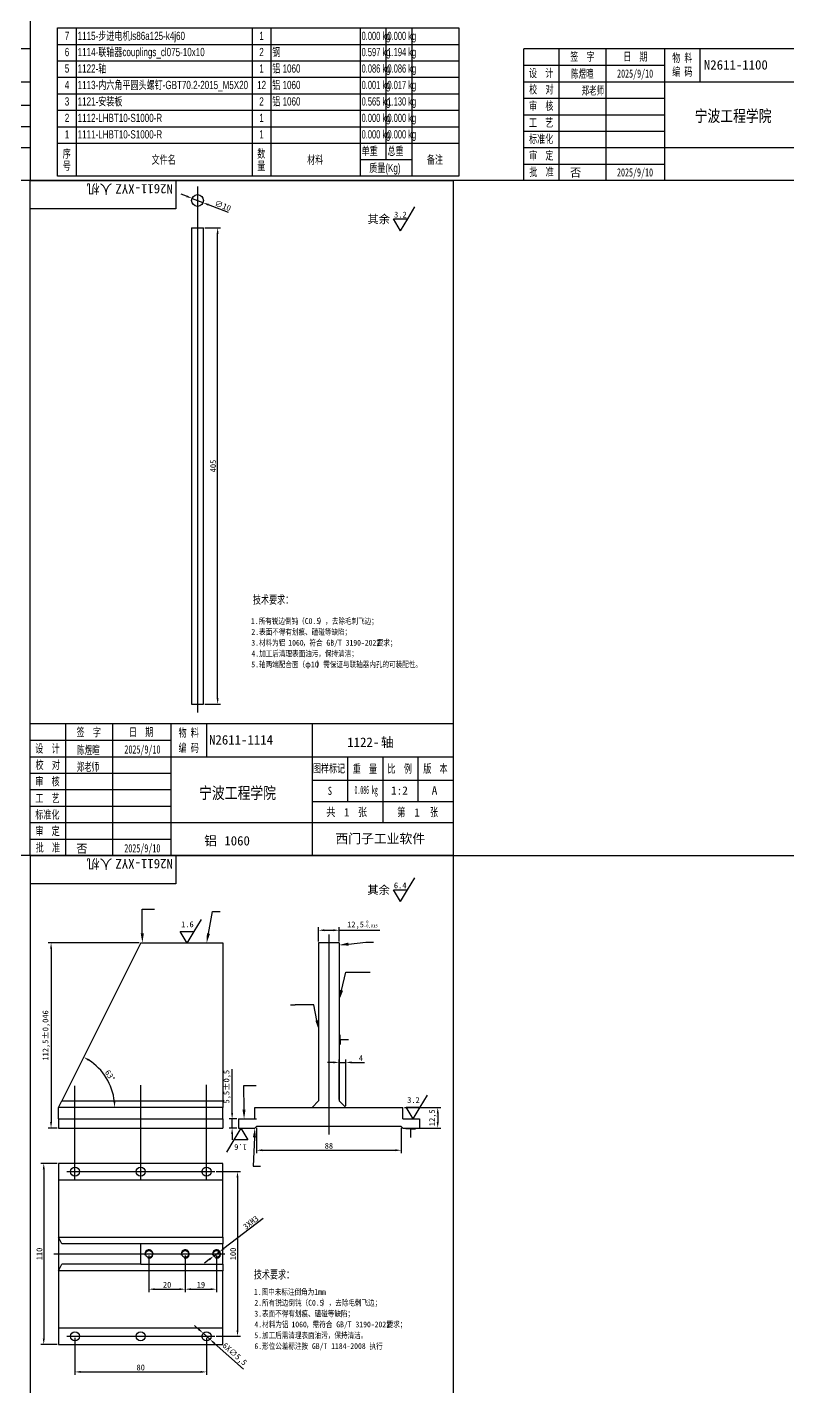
# Model space of a CAD drawing. Header units: millimetres. Extents: x 0 to 6044, y -1712 to 410.
# Drawn here: x 973 to 1296, y -503 to 75 of the extents above; entities that cross this region are included whole.
import ezdxf
from ezdxf import colors
from ezdxf.entities.mleader import LeaderData, LeaderLine
from ezdxf.enums import TextEntityAlignment as Align
from ezdxf.lldxf.tags import DXFTag
from ezdxf.math import Vec2, Vec3

# ---------------------------------------------------------------- set-up
doc = ezdxf.new("R2010")
doc.units = ezdxf.units.MM
for name, color, linetype in [('1121-安装板', 7, 'Continuous'), ('1122-轴', 7, 'Continuous'), ('Default', 7, 'Continuous'), ('图框', 7, 'Continuous')]:
    doc.layers.add(name, color=color, linetype=linetype)
doc.styles.add('MtXpl_', font='SimSun.ttf')
doc.styles.add('MtXpl__1', font='')
doc.styles.add('SEACAD_Arial', font='arial.ttf')
doc.styles.get('MtXpl__1').set_extended_font_data('SimSun', bold=True)
tags = doc.linetypes.add('CENTER2', pattern=[28.575, 19.05, -3.175, 3.175, -3.175]).pattern_tags.tags
tags[10:11] = [DXFTag(74, 4), DXFTag(75, 0), DXFTag(340, '0'), DXFTag(46, 0.0), DXFTag(50, 0.0), DXFTag(44, 0.0), DXFTag(45, 0.0)]
tags[8:9] = [DXFTag(74, 4), DXFTag(75, 0), DXFTag(340, '0'), DXFTag(46, 0.0), DXFTag(50, 0.0), DXFTag(44, 0.0), DXFTag(45, 0.0)]
tags[6:7] = [DXFTag(74, 4), DXFTag(75, 0), DXFTag(340, '0'), DXFTag(46, 0.0), DXFTag(50, 0.0), DXFTag(44, 0.0), DXFTag(45, 0.0)]
tags[4:5] = [DXFTag(74, 4), DXFTag(75, 0), DXFTag(340, '0'), DXFTag(46, 0.0), DXFTag(50, 0.0), DXFTag(44, 0.0), DXFTag(45, 0.0)]
doc.dimstyles.new('ISO-25', dxfattribs={"dimtxt": 2.5, "dimasz": 2.5, "dimexe": 1.25, "dimexo": 0.625, "dimtad": 1, "dimtxsty": 'Standard', "dimcen": 2.5, "dimadec": 0, "dimazin": 0, "dimtfac": 1, "dimtmove": 0, "dimatfit": 3, "dimfxl": 1, "dimarcsym": 0})

# ---------------------------------------------------------------- blocks, each defined once
blk = doc.blocks.new('_DOT')
at = {"color": 0}
blk.add_line((0, 0), (-1, 0), dxfattribs=at)
at = {"color": 0, "const_width": 0.333}
blk.add_lwpolyline([(-0.1665, 0, 1), (0.1665, 0, 1)], format="xyb", close=True, dxfattribs=at)
blk = doc.blocks.new('*D90')
at = {"color": 0, "lineweight": -2, "transparency": 16777216}
for p, q in [((1024.51, -447.05), (1024.51, -462.66)), ((1039.96, -447.05), (1039.96, -462.66)), ((1027.01, -461.41), (1037.46, -461.41))]:
    blk.add_line(p, q, dxfattribs=at)
at = {"color": 0, "transparency": 16777216}
for points in [[(1027.01, -461), (1027.01, -461.83), (1024.51, -461.41)], [(1037.46, -461), (1037.46, -461.83), (1039.96, -461.41)]]:
    blk.add_solid(points, dxfattribs=at)
at = {"layer": 'Defpoints', "color": 0, "transparency": 16777216}
for p in [(1024.51, -446.42), (1039.96, -446.42), (1039.96, -461.41)]:
    blk.add_point(p, dxfattribs=at)
at = {"color": 0, "transparency": 16777216, "insert": (1032.24, -459.54), "char_height": 2.5, "attachment_point": 5}
blk.add_mtext('20', dxfattribs=at)
blk = doc.blocks.new('*D91')
at = {"color": 0, "lineweight": -2, "transparency": 16777216}
for p, q in [((1039.96, -447.05), (1039.96, -462.66)), ((1053.29, -447.05), (1053.29, -462.66)), ((1042.46, -461.41), (1050.79, -461.41))]:
    blk.add_line(p, q, dxfattribs=at)
at = {"color": 0, "transparency": 16777216}
for points in [[(1042.46, -461), (1042.46, -461.83), (1039.96, -461.41)], [(1050.79, -461), (1050.79, -461.83), (1053.29, -461.41)]]:
    blk.add_solid(points, dxfattribs=at)
at = {"layer": 'Defpoints', "color": 0, "transparency": 16777216}
for p in [(1039.96, -446.42), (1053.29, -446.42), (1053.29, -461.41)]:
    blk.add_point(p, dxfattribs=at)
at = {"color": 0, "transparency": 16777216, "insert": (1046.63, -459.54), "char_height": 2.5, "attachment_point": 5}
blk.add_mtext('19', dxfattribs=at)

msp = doc.modelspace()

# ---------------------------------------------------------------- linework, layer by layer
at = {"color": 7, "linetype": 'Continuous'}
for p, q in [((993.559, 74.895), (993.559, 67.895)), ((1068.382, 74.895), (1068.382, 67.895)), ((1076.382, 74.895), (1076.382, 67.895)), ((1114.382, 74.895), (1114.382, 67.895)), ((1125.382, 74.895), (1125.382, 67.895)), ((1136.382, 74.895), (1136.382, 67.895)), ((985.559, 67.895), (1156.382, 67.895)), ((993.559, 67.895), (993.559, 60.895)), ((1068.382, 67.895), (1068.382, 60.895)), ((1076.382, 67.895), (1076.382, 60.895)), ((1114.382, 67.895), (1114.382, 60.895)), ((1125.382, 67.895), (1125.382, 60.895)), ((1136.382, 67.895), (1136.382, 60.895)), ((985.559, 60.895), (1156.382, 60.895)), ((993.559, 60.895), (993.559, 53.895)), ((1068.382, 60.895), (1068.382, 53.895)), ((1076.382, 60.895), (1076.382, 53.895)), ((1114.382, 60.895), (1114.382, 53.895)), ((1125.382, 60.895), (1125.382, 53.895)), ((1136.382, 60.895), (1136.382, 53.895)), ((985.559, 53.895), (1156.382, 53.895)), ((993.559, 53.895), (993.559, 46.895)), ((1068.382, 53.895), (1068.382, 46.895)), ((1076.382, 53.895), (1076.382, 46.895)), ((1114.382, 53.895), (1114.382, 46.895)), ((1125.382, 53.895), (1125.382, 46.895)), ((1136.382, 53.895), (1136.382, 46.895)), ((985.559, 46.895), (1156.382, 46.895)), ((993.559, 46.895), (993.559, 39.895)), ((1068.382, 46.895), (1068.382, 39.895)), ((1076.382, 46.895), (1076.382, 39.895)), ((1114.382, 46.895), (1114.382, 39.895)), ((1125.382, 46.895), (1125.382, 39.895)), ((1136.382, 46.895), (1136.382, 39.895)), ((985.559, 39.895), (1156.382, 39.895)), ((993.559, 39.895), (993.559, 32.895)), ((1068.382, 39.895), (1068.382, 32.895)), ((1076.382, 39.895), (1076.382, 32.895)), ((1114.382, 39.895), (1114.382, 32.895)), ((1125.382, 39.895), (1125.382, 32.895)), ((1136.382, 39.895), (1136.382, 32.895)), ((985.559, 32.895), (1156.382, 32.895)), ((993.559, 32.895), (993.559, 25.895)), ((1068.382, 32.895), (1068.382, 25.895)), ((1076.382, 32.895), (1076.382, 25.895)), ((1114.382, 32.895), (1114.382, 25.895)), ((1125.382, 32.895), (1125.382, 25.895)), ((1136.382, 32.895), (1136.382, 25.895)), ((985.559, 25.895), (1156.382, 25.895)), ((993.559, 25.895), (993.559, 18.895)), ((1068.382, 25.895), (1068.382, 18.895)), ((1076.382, 25.895), (1076.382, 18.895)), ((1114.382, 25.895), (1114.382, 18.895)), ((1125.382, 25.895), (1125.382, 18.895)), ((1136.382, 25.895), (1136.382, 18.895)), ((993.559, 18.895), (993.559, 11.895)), ((1068.382, 18.895), (1068.382, 11.895)), ((1076.382, 18.895), (1076.382, 11.895)), ((1114.382, 18.895), (1125.382, 18.895)), ((1114.382, 18.895), (1114.382, 11.895)), ((1125.382, 18.895), (1136.382, 18.895)), ((1136.382, 18.895), (1136.382, 11.895))]:
    msp.add_line(p, q, dxfattribs=at)
at = {"color": 4}
for p, q in [((1040.531, 3.335), (1038.203, 4.246)), ((1042.859, 2.425), (1047.516, 0.604)), ((1058.381, -3.646), (1049.844, -0.307)), ((1134.634, -6.326), (1137.721, -1.181)), ((1048.313, -10.128), (1054.991, -10.128)), ((1128.634, -6.326), (1134.634, -6.326)), ((1131.634, -11.326), (1128.634, -6.326)), ((1131.634, -11.326), (1134.634, -6.326)), ((1053.741, -210.128), (1053.741, -12.628)), ((1048.313, -212.628), (1054.991, -212.628)), ((1134.549, -291.567), (1137.636, -286.422)), ((1128.549, -291.567), (1134.549, -291.567)), ((1131.549, -296.567), (1128.549, -291.567)), ((1131.549, -296.567), (1134.549, -291.567)), ((1043.753, -309.312), (1046.84, -304.167)), ((1037.753, -309.312), (1043.753, -309.312)), ((1040.753, -314.312), (1037.753, -309.312)), ((1040.753, -314.312), (1043.753, -309.312)), ((1096.719, -313.508), (1096.719, -307.533)), ((1099.219, -308.783), (1102.969, -308.783)), ((1105.469, -313.508), (1105.469, -307.533)), ((1105.469, -308.783), (1122.761, -308.783)), ((1020.389, -314.133), (981.616, -314.133)), ((982.866, -316.633), (982.866, -390.383)), ((1105.469, -380.708), (1105.469, -363.73)), ((1108.269, -383.508), (1108.269, -363.73)), ((1059.898, -386.533), (1059.898, -367.783)), ((1102.969, -364.98), (1100.469, -364.98)), ((1105.469, -364.98), (1108.269, -364.98)), ((1110.769, -364.98), (1116.186, -364.98)), ((1139.943, -384.03), (1143.03, -378.886)), ((1133.219, -384.133), (1148.663, -384.133)), ((1133.943, -384.03), (1139.943, -384.03)), ((1136.943, -389.03), (1133.943, -384.03)), ((1136.943, -389.03), (1139.943, -384.03)), ((1147.413, -386.633), (1147.413, -390.383)), ((985.389, -392.883), (981.616, -392.883)), ((1061.969, -389.033), (1058.648, -389.033)), ((1061.969, -392.883), (1058.648, -392.883)), ((1059.898, -392.883), (1059.898, -389.033)), ((1063.607, -392.939), (1060.607, -397.939)), ((1063.607, -392.939), (1066.607, -397.939)), ((1070.294, -392.808), (1070.294, -403.578)), ((1131.894, -392.808), (1131.894, -403.578)), ((1133.219, -392.883), (1148.663, -392.883)), ((1060.607, -397.939), (1057.52, -403.084)), ((1059.898, -395.383), (1059.898, -397.883)), ((1066.607, -397.939), (1060.607, -397.939)), ((1072.794, -402.328), (1129.394, -402.328)), ((985.389, -407.925), (978.505, -407.925)), ((979.755, -410.425), (979.755, -482.425)), ((1053.139, -411.425), (1063.458, -411.425)), ((1062.208, -413.925), (1062.208, -478.925)), ((1073.14, -431.411), (1056.441, -444.044)), ((1050.145, -448.806), (1048.152, -450.314)), ((1052.139, -447.298), (1054.447, -445.552)), ((1045.713, -478.479), (1043.847, -476.815)), ((985.389, -484.925), (978.505, -484.925)), ((993.014, -482.05), (993.014, -497.828)), ((1047.578, -480.143), (1050.451, -482.706)), ((1049.014, -482.05), (1049.014, -497.828)), ((1064.753, -495.466), (1052.316, -484.371)), ((1053.139, -481.425), (1063.458, -481.425)), ((995.514, -496.578), (1046.514, -496.578))]:
    msp.add_line(p, q, dxfattribs=at)
for p, q in [((974, -277), (25, -277)), ((974, -277), (974, -564)), ((974, -277), (1154, -277)), ((1154, -277), (1364, -277))]:
    msp.add_line(p, q)
at = {"color": 3, "linetype": 'ByBlock', "lineweight": -2}
for p, q in [((1021.601, -299.834), (1026.923, -299.834)), ((1051.55, -300.787), (1054.773, -300.787)), ((1116.816, -313.874), (1120.039, -313.874)), ((1108.244, -326.582), (1118.663, -326.582)), ((1094.752, -340.515), (1086.752, -340.515)), ((1064.891, -374.734), (1070.212, -374.734)), ((1068.815, -409.048), (1072.038, -409.048))]:
    msp.add_line(p, q, dxfattribs=at)
at = {"color": 3}
for p, q in [((1105.848, -355.302), (1105.848, -353.302)), ((1105.848, -355.302), (1109.457, -355.302)), ((1105.848, -355.302), (1105.848, -357.302)), ((1135.881, -393.281), (1133.881, -393.281)), ((1135.881, -393.281), (1135.881, -396.889)), ((1135.881, -393.281), (1137.881, -393.281))]:
    msp.add_line(p, q, dxfattribs=at)
at = {"linetype": 'ByBlock', "lineweight": -2}
msp.add_line((1062.594, -389.033), (1070.225, -389.033), dxfattribs=at)
at = {"color": 7, "linetype": 'Continuous'}
msp.add_lwpolyline([(985.559, 11.895), (985.559, 74.895), (1156.382, 74.895), (1156.382, 11.895), (985.559, 11.895)], dxfattribs=at)
at = {"color": 3, "linetype": 'ByBlock', "lineweight": -2}
for points in [[(1021.681, -310.133), (1021.601, -299.834)], [(1049.82, -310.199), (1051.55, -300.787)], [(1109.446, -314.659), (1116.816, -313.874)], [(1084.752, -340.515), (1086.752, -340.515)], [(1095.983, -347.095), (1094.752, -340.515)], [(1064.97, -385.033), (1064.891, -374.734)], [(1069.401, -396.878), (1068.815, -409.048)]]:
    msp.add_lwpolyline(points, dxfattribs=at)
at = {"linetype": 'ByBlock', "lineweight": -2}
for points in [[(1106.479, -334.33), (1108.244, -326.582)], [(1062.594, -389.033), (1062.594, -389.033)]]:
    msp.add_lwpolyline(points, dxfattribs=at)
at = {"color": 4}
msp.add_arc((986.014, -384.133), 23.931, 5.988168, 57.446781, dxfattribs=at)
for points in [[(1040.683, 3.723), (1040.379, 2.947), (1042.859, 2.425)], [(1049.996, 0.081), (1049.692, -0.695), (1047.516, 0.604)], [(1053.324, -12.628), (1054.157, -12.628), (1053.741, -10.128)], [(1053.324, -210.128), (1054.157, -210.128), (1053.741, -212.628)], [(1099.219, -308.367), (1099.219, -309.2), (1096.719, -308.783)], [(1102.969, -308.367), (1102.969, -309.2), (1105.469, -308.783)], [(982.449, -316.633), (983.283, -316.633), (982.866, -314.133)], [(998.686, -364.324), (999.097, -363.599), (996.717, -362.728)], [(1102.969, -364.563), (1102.969, -365.397), (1105.469, -364.98)], [(1110.769, -364.563), (1110.769, -365.397), (1108.269, -364.98)], [(1010.231, -381.615), (1009.399, -381.658), (1009.946, -384.133)], [(1059.482, -386.533), (1060.315, -386.533), (1059.898, -389.033)], [(1146.996, -386.633), (1147.829, -386.633), (1147.413, -384.133)], [(982.449, -390.383), (983.283, -390.383), (982.866, -392.883)], [(1059.482, -395.383), (1060.315, -395.383), (1059.898, -392.883)], [(1146.996, -390.383), (1147.829, -390.383), (1147.413, -392.883)], [(1072.794, -401.912), (1072.794, -402.745), (1070.294, -402.328)], [(1129.394, -401.912), (1129.394, -402.745), (1131.894, -402.328)], [(979.339, -410.425), (980.172, -410.425), (979.755, -407.925)], [(1061.791, -413.925), (1062.625, -413.925), (1062.208, -411.425)], [(1056.189, -443.711), (1056.692, -444.376), (1054.447, -445.552)], [(1049.894, -448.474), (1050.397, -449.138), (1052.139, -447.298)], [(1045.99, -478.168), (1045.435, -478.79), (1047.578, -480.143)], [(1061.791, -478.925), (1062.625, -478.925), (1062.208, -481.425)], [(979.339, -482.425), (980.172, -482.425), (979.755, -484.925)], [(1052.594, -484.06), (1052.039, -484.681), (1050.451, -482.706)], [(995.514, -496.161), (995.514, -496.995), (993.014, -496.578)], [(1046.514, -496.161), (1046.514, -496.995), (1049.014, -496.578)]]:
    msp.add_solid(points, dxfattribs=at)
at = {"color": 3}
for points in [[(1022.348, -310.128), (1021.712, -314.133), (1021.014, -310.138)], [(1050.475, -310.32), (1049.096, -314.133), (1049.164, -310.078)], [(1109.517, -315.322), (1105.469, -315.083), (1109.376, -313.996)], [(1107.129, -334.478), (1105.591, -338.23), (1105.829, -334.182)], [(1096.638, -346.973), (1096.719, -351.027), (1095.328, -347.218)], [(1065.637, -385.028), (1065.001, -389.033), (1064.304, -385.038)], [(1068.736, -396.846), (1069.594, -392.883), (1070.067, -396.91)]]:
    msp.add_solid(points, dxfattribs=at)
at = {"layer": '1121-安装板', "color": 7, "linetype": 'Continuous'}
for p, q in [((1021.014, -314.133), (987.414, -381.333)), ((1021.014, -314.133), (1056.014, -314.133)), ((1056.014, -314.133), (1056.014, -381.333)), ((1105.469, -314.133), (1096.719, -314.133)), ((1096.719, -314.133), (1096.719, -381.333)), ((1105.469, -314.133), (1105.469, -381.333)), ((986.014, -384.133), (987.414, -381.333)), ((987.414, -381.333), (1056.014, -381.333)), ((1056.014, -381.333), (1056.014, -384.133)), ((1096.719, -381.333), (1093.919, -384.133)), ((1108.269, -384.133), (1105.469, -381.333)), ((986.014, -389.033), (986.014, -384.133)), ((1056.014, -384.133), (986.014, -384.133)), ((1056.014, -389.033), (1056.014, -384.133)), ((1069.594, -384.133), (1093.919, -384.133)), ((1069.594, -389.033), (1069.594, -384.133)), ((1093.919, -384.133), (1108.269, -384.133)), ((1108.269, -384.133), (1132.594, -384.133)), ((1132.594, -389.033), (1132.594, -384.133)), ((986.014, -389.033), (986.014, -392.883)), ((986.014, -389.033), (1056.014, -389.033)), ((986.014, -392.883), (1056.014, -392.883)), ((1056.014, -389.033), (1056.014, -392.883)), ((1062.594, -389.033), (1062.594, -392.883)), ((1062.594, -389.033), (1069.594, -389.033)), ((1062.594, -392.883), (1069.594, -392.883)), ((1069.594, -392.883), (1070.294, -392.183)), ((1131.894, -392.183), (1070.294, -392.183)), ((1131.894, -392.183), (1132.594, -392.883)), ((1132.594, -389.033), (1139.594, -389.033)), ((1132.594, -392.883), (1139.594, -392.883)), ((1139.594, -389.033), (1139.594, -392.883)), ((1056.014, -407.925), (986.014, -407.925)), ((986.014, -407.925), (986.014, -414.925)), ((1056.014, -414.925), (1056.014, -407.925)), ((986.014, -414.925), (986.014, -439.25)), ((986.014, -414.925), (1056.014, -414.925)), ((1056.014, -439.25), (1056.014, -414.925)), ((986.014, -439.25), (986.014, -453.6)), ((986.014, -439.25), (1056.014, -439.25)), ((987.414, -442.05), (986.014, -439.25)), ((1056.014, -439.25), (1056.014, -442.05)), ((1021.014, -442.05), (987.414, -442.05)), ((1056.014, -442.05), (1021.014, -442.05)), ((1021.014, -450.8), (1021.014, -442.05)), ((1056.014, -450.8), (1056.014, -442.05)), ((986.014, -453.6), (987.414, -450.8)), ((1021.014, -450.8), (987.414, -450.8)), ((1021.014, -450.8), (1056.014, -450.8)), ((1056.014, -450.8), (1056.014, -453.6)), ((986.014, -453.6), (986.014, -477.925)), ((1056.014, -453.6), (986.014, -453.6)), ((1056.014, -477.925), (1056.014, -453.6)), ((986.014, -477.925), (986.014, -484.925)), ((1056.014, -477.925), (986.014, -477.925)), ((1056.014, -484.925), (1056.014, -477.925)), ((986.014, -484.925), (1056.014, -484.925))]:
    msp.add_line(p, q, dxfattribs=at)
for centre, radius in [((993.014, -411.425), 1.925), ((1021.014, -411.425), 1.925), ((1049.014, -411.425), 1.925), ((1024.514, -446.425), 1.447), ((1039.961, -446.425), 1.447), ((1053.293, -446.425), 1.447), ((993.014, -481.425), 1.925), ((1021.014, -481.425), 1.925), ((1049.014, -481.425), 1.925)]:
    msp.add_circle(centre, radius, dxfattribs=at)
for centre in [(1024.514, -446.425), (1039.961, -446.425), (1053.293, -446.425)]:
    msp.add_arc(centre, 1.75, 255, 195, dxfattribs=at)
at = {"layer": '1122-轴', "color": 7, "linetype": 'Continuous'}
for p, q in [((1042.688, -10.128), (1047.688, -10.128)), ((1042.688, -10.128), (1042.688, -212.628)), ((1047.688, -212.628), (1047.688, -10.128)), ((1042.688, -212.628), (1047.688, -212.628))]:
    msp.add_line(p, q, dxfattribs=at)
msp.add_circle((1045.188, 1.514), 2.5, dxfattribs=at)
at = {"layer": 'Default', "color": 7, "linetype": 'Continuous'}
for p, q in [((1199, 66), (1199, 10)), ((1219, 66), (1219, 10)), ((1259, 66), (1259, 52)), ((1184, 59), (1244, 59)), ((794, 52), (974, 52)), ((1184, 52), (1364, 52)), ((1184, 45), (1244, 45)), ((914, 33.003), (974, 33.003)), ((989, -221), (989, -277)), ((1009, -221), (1009, -277)), ((1049, -221), (1049, -235)), ((974, -228), (1034, -228)), ((974, -235), (1154, -235)), ((1124, -234.997), (1124, -263)), ((974, -242), (1034, -242)), ((1094, -253.997), (1154, -253.997))]:
    msp.add_line(p, q, dxfattribs=at)
at = {"layer": 'Default', "color": 7, "linetype": 'CENTER2'}
for p, q in [((1045.188, 7.514), (1045.188, -216.128)), ((1101.094, -310.633), (1101.094, -395.683)), ((993.014, -414.925), (993.014, -374.947)), ((1021.014, -414.925), (1021.014, -374.706)), ((1049.014, -414.925), (1049.014, -374.546)), ((989.514, -411.425), (1052.514, -411.425)), ((984.097, -446.425), (1056.793, -446.425)), ((989.514, -481.425), (1052.514, -481.425))]:
    msp.add_line(p, q, dxfattribs=at)
at = {"layer": '图框', "color": 7, "linetype": 'Continuous'}
for p, q in [((974, 297), (974, 10)), ((974, 66), (794, 66)), ((1364, 66), (1184, 66)), ((1184, 10), (1184, 66)), ((1244, 10), (1244, 66)), ((1184, 10), (1184, 59)), ((914, 52), (974, 52)), ((914, 42), (974, 42)), ((1184, 38), (1244, 38)), ((1184, 31), (1244, 31)), ((794, 24), (974, 24)), ((1184, 24), (1364, 24)), ((1184, 17), (1244, 17)), ((974, 10), (584, 10)), ((1364, 10), (974, 10)), ((974, -277), (974, 10)), ((974, 10), (1154, 10)), ((1036, 10), (1036, -2)), ((1154, 10), (1154, -277)), ((1036, -2), (974, -2)), ((1154, -221), (974, -221)), ((1034, -277), (1034, -221)), ((1094, -221), (1094, -277)), ((1094, -235), (1154, -235)), ((1109, -234.997), (1109, -253.997)), ((1139, -234.997), (1139, -253.997)), ((1094, -245), (1154, -245)), ((974, -249), (1034, -249)), ((974, -256), (1034, -256)), ((974, -263), (1154, -263)), ((974, -270), (1034, -270)), ((1154, -277), (974, -277)), ((1036, -277), (1036, -289)), ((1154, -277), (1154, -564)), ((1036, -289), (974, -289))]:
    msp.add_line(p, q, dxfattribs=at)

# ---------------------------------------------------------------- texts
at = {"color": 7, "linetype": 'Continuous', "style": 'SEACAD_Arial'}
for s, width, p in [('7', 0.7, (988.696, 73.257)), ('1115-步进电机ls86a125-k4j60', 0.7, (994.184, 73.257)), ('1', 0.7, (1071.469, 73.257)), ('0.000 kg', 0.522, (1115.007, 73.257)), ('0.000 kg', 0.522, (1126.007, 73.257)), ('6', 0.7, (988.696, 66.392)), ('1114-联轴器couplings_cl075-10x10', 0.7, (994.184, 66.392)), ('2', 0.7, (1071.469, 66.392)), ('钢', 0.7, (1077.007, 66.392)), ('0.597 kg', 0.522, (1115.007, 66.392)), ('1.194 kg', 0.522, (1126.007, 66.392)), ('5', 0.7, (988.696, 59.392)), ('1122-轴', 0.7, (994.184, 59.392)), ('1', 0.7, (1071.469, 59.392)), ('铝 1060', 0.7, (1077.007, 59.392)), ('0.086 kg', 0.522, (1115.007, 59.392)), ('0.086 kg', 0.522, (1126.007, 59.392)), ('4', 0.7, (988.696, 52.392)), ('1113-内六角平圆头螺钉-GBT70.2-2015_M5X20', 0.7, (994.184, 52.392)), ('12', 0.7, (1070.556, 52.392)), ('铝 1060', 0.7, (1077.007, 52.392)), ('0.001 kg', 0.522, (1115.007, 52.392)), ('0.017 kg', 0.522, (1126.007, 52.392)), ('3', 0.7, (988.696, 45.392)), ('1121-安装板', 0.7, (994.184, 45.392)), ('2', 0.7, (1071.469, 45.392)), ('铝 1060', 0.7, (1077.007, 45.392)), ('0.565 kg', 0.522, (1115.007, 45.392)), ('1.130 kg', 0.522, (1126.007, 45.392)), ('2', 0.7, (988.696, 38.392)), ('1112-LHBT10-S1000-R', 0.7, (994.184, 38.392)), ('1', 0.7, (1071.469, 38.392)), ('0.000 kg', 0.522, (1115.007, 38.392)), ('0.000 kg', 0.522, (1126.007, 38.392)), ('1', 0.7, (988.696, 31.392)), ('1111-LHBT10-S1000-R', 0.7, (994.184, 31.392)), ('1', 0.7, (1071.469, 31.392)), ('0.000 kg', 0.522, (1115.007, 31.392)), ('0.000 kg', 0.522, (1126.007, 31.392)), ('序', 0.7, (987.83, 23.156)), ('数', 0.7, (1070.604, 23.156)), ('单重', 0.7, (1115.007, 24.309)), ('总重', 0.7, (1126.007, 24.309)), ('号', 0.7, (987.83, 18.034)), ('文件名', 0.7, (1025.635, 20.595)), ('量', 0.7, (1070.604, 18.034)), ('材料', 0.7, (1091.825, 20.595)), ('质量(Kg)', 0.7, (1118.268, 17.095)), ('备注', 0.7, (1142.775, 20.595))]:
    msp.add_text(s, height=3.5, dxfattribs=dict(at, width=width)).set_placement(p, align=Align.TOP_LEFT)
at = {"color": 4, "style": 'MtXpl_'}
for p in [(1117.533, -8.187), (1117.448, -293.428)]:
    msp.add_text('其余', height=3.5, dxfattribs=at).set_placement(p)
at = {"color": 4}
for s, p in [('3.2', (1128.842, -5.728)), ('6.4', (1128.757, -290.969)), ('1.6', (1038.213, -307.495)), ('3.2', (1134.403, -382.213))]:
    msp.add_text(s, height=2.5, dxfattribs=at).set_placement(p)
at = {"color": 40, "true_color": 0xf8d731, "style": 'MtXpl_', "width": 0.8}
for s, p in [('1.所有锐边倒钝（', (1067.93, -178.559)), ('C0.5', (1090.813, -178.559)), ('），去除毛刺飞边；', (1096.715, -178.559)), ('3.材料为铝 ', (1068.087, -187.772)), ('2.表面不得有划痕、磕碰等缺陷；', (1068.109, -183.173)), ('，符合 ', (1090.034, -187.772)), ('要求；', (1121.479, -187.772)), ('4.加工后清理表面油污，保持清洁；', (1068.154, -192.386)), ('1060', (1083.818, -187.772)), ('GB/T 3190-2022 ', (1100.045, -187.772)), ('5.轴两端配合面（', (1068.087, -197)), ('φ10', (1090.969, -197)), ('）需保证与联轴器内孔的可装配性。', (1095.889, -197)), ('1.图中未标注倒角为1mm', (1069.206, -463.811)), ('2.所有锐边倒钝（', (1069.385, -468.424)), ('C0.5', (1092.267, -468.424)), ('），去除毛刺飞边；', (1098.169, -468.424)), ('3.表面不得有划痕、磕碰等缺陷；', (1069.362, -473.038)), ('5.加工后需清理表面油污，保持清洁。', (1069.362, -482.251)), ('4.材料为铝 ', (1069.429, -477.637)), ('1060', (1085.161, -477.637)), ('，需符合 ', (1091.377, -477.637)), ('GB/T 3190-2022 ', (1104.248, -477.637)), ('要求；', (1125.682, -477.637)), ('6.形位公差标注按 GB/T 1184-2008 执行', (1069.396, -486.865))]:
    msp.add_text(s, height=2.5, dxfattribs=at).set_placement(p)
at = {"color": 4}
msp.add_text('1.6', height=2.5, rotation=180, dxfattribs=at).set_placement((1066.148, -399.756))
at = {"color": 4, "char_height": 2.5, "attachment_point": 5}
for s, insert, rotation in [('∅10', (1055.96, -0.685), 338.63985), ('405', (1051.866, -111.378), 90), ('112,5±0,046', (980.783, -353.508), 90), ('63°', (1007.967, -370.566), 301.717474), ('5,5±0,5', (1057.815, -375.283), 90), ('12,5', (1145.329, -388.508), 90), ('3XM3', (1067.855, -433.058), 37.106856), ('110', (977.88, -446.425), 90), ('100', (1060.333, -446.425), 90)]:
    msp.add_mtext(s, dxfattribs=dict(at, insert=insert, rotation=rotation))
for s, insert in [('12,5{\\H1.25;\\S 0^ -0,015;}', (1115.365, -306.388)), ('4', (1114.727, -363.105)), ('88', (1101.094, -400.453)), ('80', (1021.014, -494.703))]:
    msp.add_mtext(s, dxfattribs=dict(at, insert=insert))
at = {"color": 4, "insert": (1060.854, -489.196), "char_height": 2.5, "width": 10.41667, "attachment_point": 5, "rotation": 318.262114}
msp.add_mtext('6X∅5,5', dxfattribs=at)
at = {"layer": 'Default', "color": 7, "style": 'MtXpl_', "width": 0.7}
for p in [(1068.764, -169.948), (1069.15, -456.907)]:
    msp.add_text('技术要求：', height=3.5, dxfattribs=at).set_placement(p)
at = {"layer": '图框', "color": 7, "style": 'MtXpl_'}
for s, p in [('人机', (1008.982, 8.458)), ('N2611-XYZ', (1034.725, 8.458)), ('人机', (1008.982, -278.542)), ('N2611-XYZ', (1034.725, -278.542))]:
    msp.add_text(s, height=4, rotation=180, dxfattribs=at).set_placement(p)
for s, height, width, p in [('签  字', 3.5, 0.7, (993.723, -226.326)), ('日  期', 3.5, 0.7, (1015.989, -226.274)), ('物 料', 3.5, 0.7, (1037.115, -226.542)), ('设  计', 3.5, 0.7, (976.128, -233.266)), ('陈煜暄', 3.5, 0.650794, (993.963, -233.892)), ('2025/9/10', 3.5, 0.650794, (1014.067, -233.627)), ('编 码', 3.5, 0.7, (1037.128, -232.981)), ('校  对', 3.5, 0.7, (976.249, -240.237)), ('郑老师', 3.5, 0.650794, (993.776, -241.073)), ('图样标记', 3.5, 0.7, (1094.277, -241.721)), ('重  量', 3.5, 0.7, (1111.242, -241.877)), ('比  例', 3.5, 0.7, (1126.014, -241.856)), ('版  本', 3.5, 0.7, (1141.247, -241.79)), ('审  核', 3.5, 0.7, (976.155, -247.261)), ('宁波工程学院', 5, 0.799688, (1045.862, -252.897)), ('S', 3.5, 0.7, (1100.65, -251.249)), ('0.086 kg', 3.5, 0.433867, (1111.993, -250.824)), ('工  艺', 3.5, 0.7, (976.169, -254.423)), ('标准化', 3.5, 0.7, (976.166, -261.342)), ('共     张', 3.5, 0.8, (1100.001, -260.266)), ('第      张', 3.5, 0.7, (1130.199, -260.319)), ('审  定', 3.5, 0.7, (976.186, -268.357)), ('批  准', 3.5, 0.7, (976.345, -275.346)), ('2025/9/10', 3.5, 0.650794, (1014.032, -275.666))]:
    msp.add_text(s, height=height, dxfattribs=dict(at, width=width)).set_placement(p)
at = {"layer": '图框', "color": 7}
for s, height, style, p in [('N2611-1114', 4, 'MtXpl_', (1050.101, -229.802)), ('1122-', 4, 'MtXpl_', (1108.912, -230.816)), ('轴', 4, 'MtXpl_', (1123.214, -230.816)), ('1:2', 3.5, 'MtXpl_', (1127.55, -251.136)), ('A', 3.5, 'MtXpl_', (1144.851, -251.082)), ('1', 3.5, 'MtXpl_', (1107.503, -260.351)), ('1', 3.5, 'MtXpl_', (1137.357, -260.424)), ('铝 ', 4, 'MtXpl_', (1048.018, -272.723)), ('1060', 4, 'MtXpl_', (1056.599, -272.723)), ('西门子工业软件', 4, 'MtXpl__1', (1103.859, -271.788)), ('否', 3.5, 'MtXpl_', (993.593, -275.861))]:
    msp.add_text(s, height=height, dxfattribs=dict(at, style=style)).set_placement(p)
at = {"layer": '图框', "char_height": 3.5, "attachment_point": 5, "style": 'SEACAD_Arial'}
for s, insert, width in [('{\\f宋体|b0||i0||c0|p34;\\C7;\\H3.5;\\W0.7;签  字}', (1208.965, 62.483), 19.96692), ('{\\f宋体|b0||i0||c0|p34;\\C7;\\H3.5;\\W0.7;日  期}', (1231.498, 62.505), 25.04697), ('{\\f宋体|b0||i0||c0|p34;\\C7;\\H3.5;\\W0.7;物 料\\P}{\\f宋体|b0||i0||c0|p34;\\C7;\\H3.5;\\W0.7;编 码\\P}', (1251.501, 59.027), 14.97053), ('{\\f宋体|b0||i0||c0|p34;\\C7;\\H3.5;\\W0.7;设  计}', (1191.404, 55.493), 14.85119), ('{\\f宋体|b0||i0||c0|p34;\\C7;\\H3.5;\\W0.7;校  对}', (1191.505, 48.562), 14.89547), ('{\\f宋体|b0||i0||c0|p34;\\C7;\\H3.5;\\W0.7;审  核}', (1191.466, 41.557), 14.97417), ('{\\f宋体|b0||i0||c0|p34;\\C7;\\H3.5;\\W0.7;工  艺}', (1191.404, 34.474), 14.85119), ('{\\f宋体|b0||i0||c0|p34;\\C7;\\H3.5;\\W0.7;标准化}', (1191.422, 27.476), 14.8165), ('{\\f宋体|b0||i0||c0|p34;\\C7;\\H3.5;\\W0.7;审  定}', (1191.483, 20.442), 14.93948), ('{\\f宋体|b0||i0||c0|p34;\\C7;\\H3.5;\\W0.7;批  准}', (1191.58, 13.472), 14.9364)]:
    msp.add_mtext(s, dxfattribs=dict(at, insert=insert, width=width))

# ---------------------------------------------------------------- dimensions: what is measured, and where the dimension line sits
at = {"color": 4}
for base, p1, p2, text, picture, middle in [((1039.961, -461.413), (1024.514, -446.425), (1039.961, -446.425), '20', '*D90', (1032.238, -459.538)), ((1053.293, -461.413), (1039.961, -446.425), (1053.293, -446.425), '19', '*D91', (1046.627, -459.538))]:
    dim = msp.add_linear_dim(base=base, p1=p1, p2=p2, text=text, dimstyle='ISO-25', dxfattribs=at)
    dim.commit()
    dim.dimension.update_dxf_attribs({"geometry": picture, "text_midpoint": middle})

# ---------------------------------------------------------------- leaders
at = {"layer": '图框', "color": 7, "linetype": 'Continuous'}
ml = msp.add_multileader_mtext('Standard', dxfattribs=at)
ml.set_content('{\\pxsm0.9;\\f宋体|b0||i0||c0|p34;\\W1.;N2611-XYZ人机\\P}', color=7)
ml.set_leader_properties()
ml.set_arrow_properties(name='DOT')
ml.build(insert=Vec2(0, 0))
ml.multileader.update_dxf_attribs({"leader_type": 0, "dogleg_length": 0})
ctx = ml.context
ctx.base_point, ctx.landing_gap_size, ctx.plane_origin = Vec3(1036.678, 293.045), 1.4, Vec3(949, 5)
ctx.text_align_type = 1
notes = []
notes.append((ctx, [(0, (0, 0, 0), (0, 0), (1, 0), 1, [])]))
ctx.mtext.insert, ctx.mtext.text_direction, ctx.mtext.rotation, ctx.mtext.alignment = Vec3(1016.222, 290.743), Vec3(-1, 0), 3.1415927, 2
ml = msp.add_multileader_mtext('Standard', dxfattribs=at)
ml.set_content('{\\pxsm0.9;\\f宋体|b0||i0||c0|p34;\\W0.5846099136;1100-第一轴同步带\\P}', color=7)
ml.set_leader_properties()
ml.set_arrow_properties(name='DOT')
ml.build(insert=Vec2(0, 0))
ml.multileader.update_dxf_attribs({"leader_type": 0, "dogleg_length": 0})
ctx = ml.context
ctx.base_point, ctx.landing_gap_size, ctx.plane_origin = Vec3(1317.561, 58.575), 1.4, Vec3(949, 5)
ctx.text_align_type = 1
notes.append((ctx, [(0, (0, 0, 0), (0, 0), (1, 0), 1, [])]))
ctx.mtext.insert, ctx.mtext.alignment = Vec3(1333.499, 60.877), 2
ml = msp.add_multileader_mtext('Standard', dxfattribs=at)
ml.set_content('{\\pxsm0.9;\\f宋体|b0||i0||c0|p34;\\W1.;N2611-1100\\P}', color=7)
ml.set_leader_properties()
ml.set_arrow_properties(name='DOT')
ml.build(insert=Vec2(0, 0))
ml.multileader.update_dxf_attribs({"leader_type": 0, "dogleg_length": 0})
ctx = ml.context
ctx.base_point, ctx.landing_gap_size, ctx.plane_origin = Vec3(1258.147, 59.198), 1.4, Vec3(949, 5)
ctx.text_align_type = 1
notes.append((ctx, [(0, (0, 0, 0), (0, 0), (1, 0), 1, [])]))
ctx.mtext.insert, ctx.mtext.alignment = Vec3(1274.279, 61.198), 2
ml = msp.add_multileader_mtext('Standard', dxfattribs=at)
ml.set_content('{\\pxsm0.9;\\f宋体|b0||i0||c0|p34;\\W0.6507936508;陈煜暄\\P}', color=7)
ml.set_leader_properties()
ml.set_arrow_properties(name='DOT')
ml.build(insert=Vec2(0, 0))
ml.multileader.update_dxf_attribs({"leader_type": 0, "dogleg_length": 0, "arrow_head_size": 3.5})
ctx = ml.context
ctx.base_point, ctx.char_height, ctx.arrow_head_size, ctx.landing_gap_size, ctx.plane_origin = Vec3(1202.269, 55.161), 3.5, 3.5, 1.225, Vec3(949, 5)
ctx.text_align_type = 1
notes.append((ctx, [(0, (0, 0, 0), (0, 0), (1, 0), 1, [])]))
ctx.mtext.insert, ctx.mtext.alignment = Vec3(1208.939, 57.175), 2
ml = msp.add_multileader_mtext('Standard', dxfattribs=at)
ml.set_content('{\\pxsm0.9;\\f宋体|b0||i0||c0|p34;\\W0.6507936508;2025/9/10\\P}', color=7)
ml.set_leader_properties()
ml.set_arrow_properties(name='DOT')
ml.build(insert=Vec2(0, 0))
ml.multileader.update_dxf_attribs({"leader_type": 0, "dogleg_length": 0, "arrow_head_size": 3.5})
ctx = ml.context
ctx.base_point, ctx.char_height, ctx.arrow_head_size, ctx.landing_gap_size, ctx.plane_origin = Vec3(1222.234, 55.329), 3.5, 3.5, 1.225, Vec3(949, 5)
ctx.text_align_type = 1
notes.append((ctx, [(0, (0, 0, 0), (0, 0), (1, 0), 1, [])]))
ctx.mtext.insert, ctx.mtext.alignment = Vec3(1231.397, 57.264), 2
ml = msp.add_multileader_mtext('Standard', dxfattribs=at)
ml.set_content('\\pxsm0.9;{\\fSimSun|b0|i0|c134|p34;\\W0.65079;郑老师}', color=7)
ml.set_leader_properties()
ml.set_arrow_properties(name='DOT')
ml.build(insert=Vec2(0, 0))
ml.multileader.update_dxf_attribs({"leader_type": 0, "dogleg_length": 0, "arrow_head_size": 3.5})
ctx = ml.context
ctx.base_point, ctx.char_height, ctx.arrow_head_size, ctx.landing_gap_size, ctx.plane_origin = Vec3(1207.457, 48.009), 3.5, 3.5, 1.225, Vec3(949, 5)
ctx.text_align_type = 1
notes.append((ctx, [(0, (0, 0, 0), (0, 0), (1, 0), 1, [])]))
ctx.mtext.insert, ctx.mtext.alignment = Vec3(1213.396, 50.013), 2
ml = msp.add_multileader_mtext('Standard', dxfattribs=at)
ml.set_content('{\\pxsm0.9;\\f宋体|b0||i0||c0|p34;\\W0.7996880969;宁波工程学院\\P}', color=7)
ml.set_leader_properties()
ml.set_arrow_properties(name='DOT')
ml.build(insert=Vec2(0, 0))
ml.multileader.update_dxf_attribs({"leader_type": 0, "dogleg_length": 0, "arrow_head_size": 5})
ctx = ml.context
ctx.base_point, ctx.char_height, ctx.arrow_head_size, ctx.landing_gap_size, ctx.plane_origin = Vec3(1254.378, 37.118), 5, 5, 1.75, Vec3(949, 5)
ctx.text_align_type = 1
notes.append((ctx, [(0, (0, 0, 0), (0, 0), (1, 0), 1, [])]))
ctx.mtext.insert, ctx.mtext.alignment = Vec3(1273.106, 39.968), 2
ml = msp.add_multileader_mtext('Standard', dxfattribs=at)
ml.set_content('{\\pxsm0.9;\\f宋体|b0||i0||c0|p34;\\W0.4338673331;0.000 kg\\P}', color=7)
ml.set_leader_properties()
ml.set_arrow_properties(name='DOT')
ml.build(insert=Vec2(0, 0))
ml.multileader.update_dxf_attribs({"leader_type": 0, "dogleg_length": 0, "arrow_head_size": 3.5})
ctx = ml.context
ctx.base_point, ctx.char_height, ctx.arrow_head_size, ctx.landing_gap_size, ctx.plane_origin = Vec3(1320.095, 37.593), 3.5, 3.5, 1.225, Vec3(949, 5)
ctx.text_align_type = 1
notes.append((ctx, [(0, (0, 0, 0), (0, 0), (1, 0), 1, [])]))
ctx.mtext.insert, ctx.mtext.alignment = Vec3(1326.353, 39.676), 2
ml = msp.add_multileader_mtext('Standard', dxfattribs=at)
ml.set_content('{\\pxsm0.9;\\f宋体|b0||i0||c0|p34;\\W1.;A\\P}', color=7)
ml.set_leader_properties()
ml.set_arrow_properties(name='DOT')
ml.build(insert=Vec2(0, 0))
ml.multileader.update_dxf_attribs({"leader_type": 0, "dogleg_length": 0, "arrow_head_size": 3.5})
ctx = ml.context
ctx.base_point, ctx.char_height, ctx.arrow_head_size, ctx.landing_gap_size, ctx.plane_origin = Vec3(1352.89, 37.668), 3.5, 3.5, 1.225, Vec3(949, 5)
ctx.text_align_type = 1
notes.append((ctx, [(0, (0, 0, 0), (0, 0), (1, 0), 1, [])]))
ctx.mtext.insert, ctx.mtext.alignment = Vec3(1356.073, 39.418), 2
ml = msp.add_multileader_mtext('Standard', dxfattribs=at)
ml.set_content('{\\pxsm0.9;\\f宋体|b0||i0||c0|p34;\\W1.;1:5\\P}', color=7)
ml.set_leader_properties()
ml.set_arrow_properties(name='DOT')
ml.build(insert=Vec2(0, 0))
ml.multileader.update_dxf_attribs({"leader_type": 0, "dogleg_length": 0, "arrow_head_size": 3.5})
ctx = ml.context
ctx.base_point, ctx.char_height, ctx.arrow_head_size, ctx.landing_gap_size, ctx.plane_origin = Vec3(1336.117, 37.614), 3.5, 3.5, 1.225, Vec3(949, 5)
ctx.text_align_type = 1
notes.append((ctx, [(0, (0, 0, 0), (0, 0), (1, 0), 1, [])]))
ctx.mtext.insert, ctx.mtext.alignment = Vec3(1341.432, 39.364), 2
ml = msp.add_multileader_mtext('Standard', dxfattribs=at)
ml.set_content('{\\pxsm0.9;\\f宋体|b0||i0||c0|p34;\\W1.;2\\P}', color=7)
ml.set_leader_properties()
ml.set_arrow_properties(name='DOT')
ml.build(insert=Vec2(0, 0))
ml.multileader.update_dxf_attribs({"leader_type": 0, "dogleg_length": 0, "arrow_head_size": 3.5})
ctx = ml.context
ctx.base_point, ctx.char_height, ctx.arrow_head_size, ctx.landing_gap_size, ctx.plane_origin = Vec3(1316.073, 28.399), 3.5, 3.5, 1.225, Vec3(949, 5)
ctx.text_align_type = 2
notes.append((ctx, [(0, (0, 0, 0), (0, 0), (1, 0), 1, [])]))
ctx.mtext.insert, ctx.mtext.alignment = Vec3(1320.008, 30.149), 3
ml = msp.add_multileader_mtext('Standard', dxfattribs=at)
ml.set_content('{\\pxsm0.9;\\f宋体|b0||i0||c0|p34;\\W1.;1\\P}', color=7)
ml.set_leader_properties()
ml.set_arrow_properties(name='DOT')
ml.build(insert=Vec2(0, 0))
ml.multileader.update_dxf_attribs({"leader_type": 0, "dogleg_length": 0, "arrow_head_size": 3.5})
ctx = ml.context
ctx.base_point, ctx.char_height, ctx.arrow_head_size, ctx.landing_gap_size, ctx.plane_origin = Vec3(1345.925, 28.326), 3.5, 3.5, 1.225, Vec3(949, 5)
ctx.text_align_type = 1
notes.append((ctx, [(0, (0, 0, 0), (0, 0), (1, 0), 1, [])]))
ctx.mtext.insert, ctx.mtext.alignment = Vec3(1348.637, 30.076), 2
ml = msp.add_multileader_mtext('Standard', dxfattribs=at)
ml.set_content('{\\pxsm0.9;\\f宋体|b0||i0||c0|p34;\\W0.6507936508;2025/9/10\\P}', color=7)
ml.set_leader_properties()
ml.set_arrow_properties(name='DOT')
ml.build(insert=Vec2(0, 0))
ml.multileader.update_dxf_attribs({"leader_type": 0, "dogleg_length": 0, "arrow_head_size": 3.5})
ctx = ml.context
ctx.base_point, ctx.char_height, ctx.arrow_head_size, ctx.landing_gap_size, ctx.plane_origin = Vec3(1222.199, 13.289), 3.5, 3.5, 1.225, Vec3(949, 5)
ctx.text_align_type = 1
notes.append((ctx, [(0, (0, 0, 0), (0, 0), (1, 0), 1, [])]))
ctx.mtext.insert, ctx.mtext.alignment = Vec3(1231.361, 15.225), 2
ml = msp.add_multileader_mtext('Standard', dxfattribs=at)
ml.set_content('{\\pxsm0.9;\\f宋体|b0||i0||c0|p34;\\W1.;否\\P}', color=7)
ml.set_leader_properties()
ml.set_arrow_properties(name='DOT')
ml.build(insert=Vec2(0, 0))
ml.multileader.update_dxf_attribs({"leader_type": 0, "dogleg_length": 0, "arrow_head_size": 3.5})
ctx = ml.context
ctx.base_point, ctx.char_height, ctx.arrow_head_size, ctx.landing_gap_size, ctx.plane_origin = Vec3(1201.954, 13.153), 3.5, 3.5, 1.225, Vec3(949, 5)
ctx.text_align_type = 1
notes.append((ctx, [(0, (0, 0, 0), (0, 0), (1, 0), 1, [])]))
ctx.mtext.insert, ctx.mtext.alignment = Vec3(1206.086, 15.148), 2
for ctx, leaders in notes:
    for number, flags, end, landing, length, lines in leaders:
        leader = LeaderData()
        leader.index, (leader.has_last_leader_line, leader.has_dogleg_vector, leader.attachment_direction) = number, flags
        leader.last_leader_point, leader.dogleg_vector, leader.dogleg_length = Vec3(end), Vec3(landing), length
        for number, points, colour, breaks in lines:
            line = LeaderLine()
            line.index, line.vertices, line.color, line.breaks = number, Vec3.list(points), colors.encode_raw_color(colour), breaks
            leader.lines.append(line)
        ctx.leaders.append(leader)

doc.saveas('drawing.dxf')
